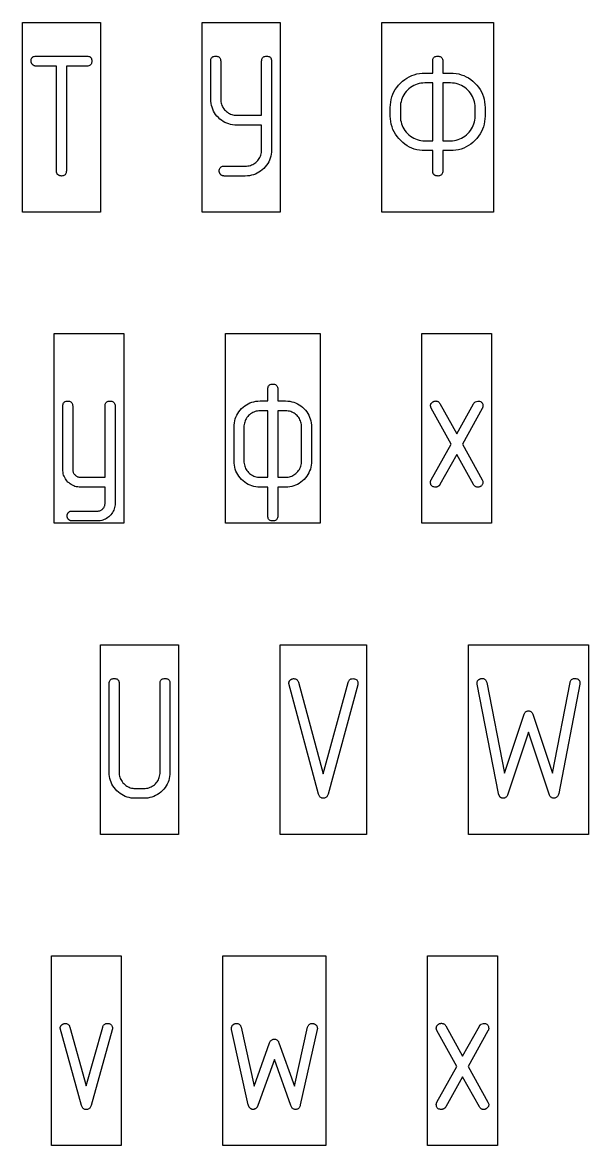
# Model space of a CAD drawing. Extents: x 0 to 347, y -110 to 9.
# Drawn here: x 199.4 to 232.2, y -56.3 to 8.9 of the extents above; entities that cross this region are included whole.
import ezdxf

# ---------------------------------------------------------------- set-up
doc = ezdxf.new("R2010")
doc.units = 0
for name, color, linetype in [('GOST_FRAME', 4, 'CONTINUOUS'), ('GOST_LAT_LOW', 6, 'CONTINUOUS'), ('GOST_LAT_UP', 5, 'CONTINUOUS'), ('GOST_LOWER', 1, 'CONTINUOUS'), ('GOST_UPPER', 7, 'CONTINUOUS')]:
    doc.layers.add(name, color=color, linetype=linetype)

msp = doc.modelspace()

# ---------------------------------------------------------------- linework, layer by layer
at = {"layer": 'GOST_FRAME'}
for points in [[(199.3721, 8.9083), (203.8937, 8.9083), (203.8937, -2.0917), (199.3721, -2.0917)], [(209.7907, 8.9083), (214.3123, 8.9083), (214.3123, -2.0917), (209.7907, -2.0917)], [(220.201, 8.9083), (226.691, 8.9083), (226.691, -2.0917), (220.201, -2.0917)], [(201.211, -9.1448), (205.2425, -9.1448), (205.2425, -20.1448), (201.211, -20.1448)], [(211.1395, -9.1448), (216.6329, -9.1448), (216.6329, -20.1448), (211.1395, -20.1448)], [(222.5299, -9.1448), (226.5721, -9.1448), (226.5721, -20.1448), (222.5299, -20.1448)], [(203.902, -27.198), (208.4236, -27.198), (208.4236, -38.198), (203.902, -38.198)], [(214.3123, -27.198), (219.3239, -27.198), (219.3239, -38.198), (214.3123, -38.198)], [(225.227, -27.198), (232.1927, -27.198), (232.1927, -38.198), (225.227, -38.198)], [(201.0565, -45.2511), (205.088, -45.2511), (205.088, -56.2511), (201.0565, -56.2511)], [(210.9844, -45.2511), (216.9705, -45.2511), (216.9705, -56.2511), (210.9844, -56.2511)], [(222.8654, -45.2511), (226.9076, -45.2511), (226.9076, -56.2511), (222.8654, -56.2511)]]:
    msp.add_lwpolyline(points, close=True, dxfattribs=at)
at = {"layer": 'GOST_LAT_LOW'}
for points in [[(204.5714, -49.5332), (203.3505, -53.9269), (203.3342, -53.9727), (203.3153, -54.0136), (203.2937, -54.0498), (203.2694, -54.0811), (203.2425, -54.1076), (203.213, -54.1292), (203.1807, -54.1461), (203.1458, -54.1581), (203.1083, -54.1654), (203.0681, -54.1678), (203.028, -54.1654), (202.9907, -54.1581), (202.9562, -54.1461), (202.9246, -54.1292), (202.8958, -54.1076), (202.8698, -54.0811), (202.8466, -54.0498), (202.8262, -54.0136), (202.8087, -53.9727), (202.794, -53.9269), (201.5565, -49.4419), (201.5574, -49.4205), (201.5601, -49.3997), (201.5647, -49.3793), (201.5711, -49.3595), (201.5793, -49.3401), (201.5894, -49.3213), (201.6012, -49.3029), (201.615, -49.285), (201.6305, -49.2677), (201.6478, -49.2508), (201.6663, -49.235), (201.685, -49.2209), (201.7042, -49.2085), (201.7236, -49.1977), (201.7434, -49.1885), (201.7635, -49.1811), (201.7839, -49.1752), (201.8047, -49.1711), (201.8257, -49.1686), (201.8472, -49.1678), (201.8888, -49.1699), (201.9272, -49.1764), (201.9625, -49.1872), (201.9947, -49.2023), (202.0237, -49.2218), (202.0495, -49.2455), (202.0722, -49.2736), (202.0917, -49.306), (202.1081, -49.3427), (202.1213, -49.3837), (203.0681, -52.7807), (204.0233, -49.3837), (204.0364, -49.3427), (204.0525, -49.306), (204.0716, -49.2736), (204.0937, -49.2455), (204.1188, -49.2218), (204.1468, -49.2023), (204.1779, -49.1872), (204.212, -49.1764), (204.249, -49.1699), (204.289, -49.1678), (204.3458, -49.1706), (204.3967, -49.1791), (204.4415, -49.1932), (204.4804, -49.213), (204.5133, -49.2384), (204.5402, -49.2694), (204.5611, -49.3061), (204.5761, -49.3485), (204.585, -49.3965), (204.588, -49.4502), (204.5879, -49.4615), (204.5874, -49.4721), (204.5865, -49.4821), (204.5854, -49.4914), (204.5839, -49.5), (204.5821, -49.508), (204.5799, -49.5153), (204.5774, -49.5219), (204.5746, -49.5279)], [(216.4684, -49.5166), (215.4801, -53.8937), (215.4669, -53.9442), (215.4505, -53.9894), (215.431, -54.0292), (215.4083, -54.0638), (215.3825, -54.093), (215.3535, -54.1169), (215.3213, -54.1355), (215.286, -54.1488), (215.2476, -54.1568), (215.206, -54.1595), (215.1689, -54.1571), (215.1339, -54.1502), (215.1011, -54.1385), (215.0704, -54.1223), (215.0419, -54.1013), (215.0156, -54.0757), (214.9914, -54.0455), (214.9694, -54.0106), (214.9496, -53.9711), (214.9319, -53.9269), (213.9767, -51.2525), (213.0216, -53.9269), (213.0145, -53.9466), (213.0063, -53.9658), (212.9972, -53.9845), (212.987, -54.0027), (212.9759, -54.0203), (212.9638, -54.0375), (212.9507, -54.0542), (212.9365, -54.0704), (212.9214, -54.0861), (212.9053, -54.1013), (212.8932, -54.1094), (212.8801, -54.1169), (212.8659, -54.124), (212.8508, -54.1306), (212.8347, -54.1366), (212.8176, -54.1422), (212.7995, -54.1473), (212.7804, -54.1518), (212.7603, -54.1559), (212.7392, -54.1595), (212.7242, -54.1588), (212.709, -54.1566), (212.6936, -54.1531), (212.6781, -54.1482), (212.6624, -54.1418), (212.6465, -54.1341), (212.6305, -54.1249), (212.6143, -54.1143), (212.5979, -54.1023), (212.5814, -54.0889), (212.5653, -54.0742), (212.5502, -54.0585), (212.536, -54.0417), (212.5229, -54.0238), (212.5108, -54.0048), (212.4997, -53.9847), (212.4895, -53.9636), (212.4804, -53.9414), (212.4723, -53.9181), (212.4651, -53.8937), (211.485, -49.5166), (211.4844, -49.4826), (211.4857, -49.4503), (211.489, -49.4198), (211.4944, -49.391), (211.5017, -49.364), (211.511, -49.3387), (211.5223, -49.3152), (211.5355, -49.2934), (211.5508, -49.2733), (211.5681, -49.255), (211.5866, -49.2384), (211.6056, -49.2236), (211.6252, -49.2105), (211.6452, -49.1992), (211.6657, -49.1896), (211.6867, -49.1817), (211.7082, -49.1756), (211.7302, -49.1713), (211.7527, -49.1686), (211.7757, -49.1678), (211.8189, -49.17), (211.8585, -49.1767), (211.8946, -49.188), (211.9272, -49.2037), (211.9564, -49.2238), (211.9821, -49.2485), (212.0042, -49.2777), (212.0229, -49.3113), (212.0381, -49.3494), (212.0498, -49.392), (212.814, -52.7973), (213.7027, -50.2973), (213.7203, -50.2547), (213.7402, -50.2166), (213.7622, -50.183), (213.7864, -50.1538), (213.8127, -50.1292), (213.8412, -50.109), (213.8718, -50.0933), (213.9047, -50.0821), (213.9396, -50.0753), (213.9767, -50.0731), (214.0138, -50.0753), (214.0485, -50.0821), (214.0809, -50.0933), (214.111, -50.109), (214.1387, -50.1292), (214.1641, -50.1538), (214.1872, -50.183), (214.208, -50.2166), (214.2264, -50.2547), (214.2425, -50.2973), (215.1395, -52.7973), (215.9037, -49.392), (215.9154, -49.3494), (215.9306, -49.3113), (215.9493, -49.2777), (215.9714, -49.2485), (215.9971, -49.2238), (216.0262, -49.2037), (216.0589, -49.188), (216.095, -49.1767), (216.1346, -49.17), (216.1777, -49.1678), (216.2022, -49.1686), (216.2256, -49.1711), (216.248, -49.1752), (216.2694, -49.1811), (216.2899, -49.1885), (216.3093, -49.1977), (216.3277, -49.2085), (216.3452, -49.2209), (216.3616, -49.235), (216.3771, -49.2508), (216.3974, -49.2684), (216.4153, -49.288), (216.4306, -49.3096), (216.4435, -49.3332), (216.4539, -49.3588), (216.4618, -49.3864), (216.4672, -49.4159), (216.4701, -49.4475), (216.4705, -49.4811)], [(226.314, -54.0764), (226.2969, -54.0922), (226.2791, -54.1063), (226.2604, -54.1188), (226.2409, -54.1296), (226.2205, -54.1387), (226.1993, -54.1462), (226.1773, -54.152), (226.1545, -54.1561), (226.1308, -54.1586), (226.1063, -54.1595), (226.0755, -54.158), (226.0462, -54.1535), (226.0184, -54.146), (225.992, -54.1355), (225.9672, -54.1221), (225.9439, -54.1056), (225.922, -54.0862), (225.9017, -54.0638), (225.8828, -54.0384), (225.8654, -54.01), (224.8854, -52.2575), (223.9136, -54.01), (223.9082, -54.0214), (223.9018, -54.0326), (223.8946, -54.0434), (223.8864, -54.0538), (223.8773, -54.064), (223.8673, -54.0738), (223.8564, -54.0832), (223.8445, -54.0924), (223.8318, -54.1012), (223.8181, -54.1096), (223.8039, -54.1176), (223.7897, -54.1249), (223.7754, -54.1316), (223.761, -54.1375), (223.7465, -54.1429), (223.7319, -54.1475), (223.7172, -54.1515), (223.7025, -54.1548), (223.6877, -54.1575), (223.6728, -54.1595), (223.6144, -54.1566), (223.5621, -54.1482), (223.516, -54.1341), (223.4761, -54.1143), (223.4423, -54.0889), (223.4146, -54.0578), (223.3931, -54.0211), (223.3777, -53.9787), (223.3685, -53.9307), (223.3654, -53.8771), (223.3659, -53.8622), (223.3671, -53.8475), (223.3692, -53.833), (223.3721, -53.8186), (223.3758, -53.8044), (223.3804, -53.7904), (223.3858, -53.7765), (223.392, -53.7628), (223.3991, -53.7493), (223.407, -53.7359), (224.5615, -51.6678), (223.407, -49.5831), (223.3654, -49.4419), (223.3664, -49.4189), (223.3691, -49.3967), (223.3737, -49.3751), (223.3801, -49.3542), (223.3883, -49.3339), (223.3983, -49.3143), (223.4102, -49.2953), (223.4239, -49.2771), (223.4395, -49.2595), (223.4568, -49.2425), (223.4754, -49.2267), (223.4947, -49.2126), (223.5146, -49.2002), (223.5352, -49.1894), (223.5565, -49.1802), (223.5784, -49.1728), (223.601, -49.1669), (223.6243, -49.1628), (223.6482, -49.1603), (223.6728, -49.1595), (223.7036, -49.161), (223.7329, -49.1654), (223.7607, -49.1729), (223.787, -49.1834), (223.8119, -49.1968), (223.8352, -49.2133), (223.8571, -49.2327), (223.8774, -49.2551), (223.8963, -49.2806), (223.9136, -49.309), (224.8854, -51.0698), (225.8654, -49.3173), (225.8709, -49.3072), (225.8774, -49.297), (225.8849, -49.2866), (225.8934, -49.2761), (225.9028, -49.2654), (225.9133, -49.2545), (225.9248, -49.2434), (225.9372, -49.2322), (225.9507, -49.2208), (225.9651, -49.2093), (226.1063, -49.1678), (226.1631, -49.1706), (226.214, -49.1791), (226.2588, -49.1932), (226.2977, -49.213), (226.3306, -49.2384), (226.3575, -49.2694), (226.3784, -49.3061), (226.3934, -49.3485), (226.4023, -49.3965), (226.4053, -49.4502), (226.4049, -49.465), (226.4037, -49.4797), (226.4016, -49.4943), (226.3987, -49.5086), (226.3949, -49.5228), (226.3904, -49.5369), (226.385, -49.5507), (226.3787, -49.5645), (226.3717, -49.578), (226.3638, -49.5914), (225.2176, -51.6595), (226.3638, -53.7359), (226.3827, -53.7737), (226.3963, -53.8106), (226.4047, -53.8468), (226.4076, -53.8821), (226.4053, -53.9165), (226.3977, -53.9502), (226.3847, -53.983), (226.3664, -54.015), (226.3429, -54.0461)]]:
    msp.add_lwpolyline(points, close=True, dxfattribs=at)
at = {"layer": 'GOST_LAT_UP'}
for points in [[(206.4037, -36.1063), (205.9136, -36.1063), (205.7908, -36.1019), (205.6716, -36.0885), (205.5559, -36.0663), (205.4439, -36.0352), (205.3353, -35.9952), (205.2304, -35.9463), (205.129, -35.8886), (205.0312, -35.8219), (204.937, -35.7464), (204.8463, -35.662), (204.7619, -35.5713), (204.6864, -35.4771), (204.6197, -35.3793), (204.562, -35.2779), (204.5131, -35.173), (204.4731, -35.0645), (204.442, -34.9524), (204.4198, -34.8367), (204.4064, -34.7175), (204.402, -34.5947), (204.402, -29.4369), (204.4049, -29.3832), (204.4136, -29.3352), (204.4282, -29.2929), (204.4485, -29.2561), (204.4747, -29.2251), (204.5066, -29.1997), (204.5444, -29.1799), (204.588, -29.1658), (204.6375, -29.1573), (204.6927, -29.1545), (204.7463, -29.1573), (204.7944, -29.1658), (204.8367, -29.1799), (204.8734, -29.1997), (204.9045, -29.2251), (204.9299, -29.2561), (204.9497, -29.2929), (204.9638, -29.3352), (204.9723, -29.3832), (204.9751, -29.4369), (204.9751, -34.5947), (204.9779, -34.6701), (204.9862, -34.7434), (205.0001, -34.8146), (205.0196, -34.8837), (205.0446, -34.9508), (205.0752, -35.0158), (205.1114, -35.0787), (205.1532, -35.1395), (205.2005, -35.1983), (205.2533, -35.255), (205.31, -35.3078), (205.3688, -35.3551), (205.4296, -35.3969), (205.4925, -35.4331), (205.5575, -35.4637), (205.6246, -35.4887), (205.6937, -35.5082), (205.765, -35.5221), (205.8382, -35.5304), (205.9136, -35.5332), (206.4037, -35.5332), (206.4821, -35.5305), (206.5581, -35.5224), (206.6316, -35.5089), (206.7027, -35.49), (206.7712, -35.4657), (206.8372, -35.436), (206.9007, -35.401), (206.9618, -35.3605), (207.0203, -35.3146), (207.0764, -35.2633), (207.1285, -35.208), (207.1751, -35.1502), (207.2162, -35.0897), (207.2518, -35.0267), (207.282, -34.9612), (207.3066, -34.893), (207.3258, -34.8223), (207.3395, -34.749), (207.3478, -34.6731), (207.3505, -34.5947), (207.3505, -29.4369), (207.3534, -29.3832), (207.3621, -29.3352), (207.3767, -29.2929), (207.397, -29.2561), (207.4232, -29.2251), (207.4551, -29.1997), (207.4929, -29.1799), (207.5365, -29.1658), (207.586, -29.1573), (207.6412, -29.1545), (207.6949, -29.1573), (207.7429, -29.1658), (207.7852, -29.1799), (207.8219, -29.1997), (207.853, -29.2251), (207.8784, -29.2561), (207.8982, -29.2929), (207.9123, -29.3352), (207.9208, -29.3832), (207.9236, -29.4369), (207.9236, -34.5947), (207.9191, -34.719), (207.9058, -34.8395), (207.8836, -34.9562), (207.8525, -35.0691), (207.8125, -35.1782), (207.7636, -35.2834), (207.7059, -35.3848), (207.6392, -35.4824), (207.5637, -35.5762), (207.4792, -35.6661), (207.3885, -35.7498), (207.294, -35.8246), (207.1958, -35.8906), (207.0939, -35.9478), (206.9882, -35.9963), (206.8787, -36.0359), (206.7656, -36.0667), (206.6487, -36.0887), (206.528, -36.1019)], [(218.8073, -29.5199), (217.088, -35.8571), (217.0733, -35.9045), (217.0558, -35.9468), (217.0355, -35.9842), (217.0123, -36.0166), (216.9863, -36.044), (216.9575, -36.0664), (216.9258, -36.0839), (216.8914, -36.0963), (216.8541, -36.1038), (216.814, -36.1063), (216.7738, -36.1038), (216.7365, -36.0963), (216.7021, -36.0839), (216.6704, -36.0664), (216.6416, -36.044), (216.6156, -36.0166), (216.5924, -35.9842), (216.5721, -35.9468), (216.5546, -35.9045), (216.5399, -35.8571), (214.8123, -29.4452), (214.8132, -29.4223), (214.8158, -29.4), (214.8201, -29.3784), (214.8262, -29.3575), (214.8341, -29.3372), (214.8437, -29.3176), (214.855, -29.2987), (214.8681, -29.2804), (214.8829, -29.2628), (214.8995, -29.2458), (214.9172, -29.2301), (214.9355, -29.2159), (214.9544, -29.2035), (214.9739, -29.1927), (214.994, -29.1836), (215.0146, -29.1761), (215.0358, -29.1703), (215.0576, -29.1661), (215.08, -29.1636), (215.103, -29.1628), (215.1401, -29.1649), (215.1751, -29.1711), (215.2079, -29.1815), (215.2385, -29.196), (215.267, -29.2147), (215.2934, -29.2375), (215.3175, -29.2645), (215.3395, -29.2957), (215.3594, -29.331), (215.3771, -29.3704), (216.814, -34.686), (218.2591, -29.3787), (218.2723, -29.3377), (218.2884, -29.301), (218.3075, -29.2686), (218.3296, -29.2405), (218.3547, -29.2168), (218.3827, -29.1973), (218.4138, -29.1822), (218.4478, -29.1714), (218.4849, -29.165), (218.5249, -29.1628), (218.5817, -29.1656), (218.6326, -29.1741), (218.6774, -29.1882), (218.7163, -29.208), (218.7492, -29.2334), (218.7761, -29.2645), (218.797, -29.3012), (218.812, -29.3435), (218.8209, -29.3915), (218.8239, -29.4452)], [(231.6844, -29.4867), (230.4635, -35.8322), (230.4532, -35.8783), (230.4392, -35.9203), (230.4213, -35.9581), (230.3997, -35.9917), (230.3742, -36.0212), (230.3449, -36.0465), (230.3117, -36.0677), (230.2748, -36.0847), (230.234, -36.0976), (230.1894, -36.1063), (230.1507, -36.104), (230.1146, -36.097), (230.081, -36.0854), (230.0498, -36.0691), (230.0212, -36.0482), (229.995, -36.0226), (229.9713, -35.9924), (229.9502, -35.9575), (229.9315, -35.9179), (229.9153, -35.8738), (228.711, -32.2691), (227.515, -35.8738), (227.4973, -35.9179), (227.4774, -35.9575), (227.4554, -35.9924), (227.4312, -36.0226), (227.4049, -36.0482), (227.3764, -36.0691), (227.3458, -36.0854), (227.313, -36.097), (227.278, -36.104), (227.2409, -36.1063), (227.2242, -36.1056), (227.2073, -36.1037), (227.1903, -36.1003), (227.1731, -36.0957), (227.1557, -36.0897), (227.1382, -36.0824), (227.1205, -36.0738), (227.1027, -36.0638), (227.0846, -36.0525), (227.0664, -36.0399), (227.055, -36.0243), (227.0439, -36.0076), (227.0331, -35.9898), (227.0226, -35.9708), (227.0125, -35.9506), (227.0027, -35.9292), (226.9932, -35.9067), (226.9841, -35.8831), (226.9752, -35.8582), (226.9668, -35.8322), (225.7292, -29.4867), (225.727, -29.4543), (225.7271, -29.4236), (225.7294, -29.3945), (225.7339, -29.3671), (225.7407, -29.3414), (225.7497, -29.3173), (225.7609, -29.2949), (225.7744, -29.2741), (225.7902, -29.255), (225.8081, -29.2375), (225.8274, -29.2218), (225.8468, -29.2076), (225.8666, -29.1952), (225.8865, -29.1844), (225.9068, -29.1752), (225.9272, -29.1678), (225.948, -29.162), (225.9689, -29.1578), (225.9902, -29.1553), (226.0116, -29.1545), (226.0563, -29.1568), (226.0973, -29.1638), (226.1347, -29.1754), (226.1684, -29.1917), (226.1985, -29.2126), (226.2249, -29.2382), (226.2477, -29.2684), (226.2668, -29.3033), (226.2822, -29.3429), (226.294, -29.387), (227.3156, -34.6528), (228.4369, -31.2724), (228.4546, -31.2267), (228.4744, -31.1857), (228.4964, -31.1496), (228.5206, -31.1183), (228.5469, -31.0918), (228.5754, -31.0701), (228.6061, -31.0532), (228.6389, -31.0412), (228.6738, -31.034), (228.711, -31.0316), (228.748, -31.034), (228.7827, -31.0412), (228.8151, -31.0532), (228.8452, -31.0701), (228.8729, -31.0918), (228.8983, -31.1183), (228.9214, -31.1496), (228.9422, -31.1857), (228.9606, -31.2267), (228.9767, -31.2724), (230.1063, -34.6528), (231.1196, -29.387), (231.1314, -29.3429), (231.1468, -29.3033), (231.1659, -29.2684), (231.1887, -29.2382), (231.2151, -29.2126), (231.2452, -29.1917), (231.2789, -29.1754), (231.3163, -29.1638), (231.3573, -29.1568), (231.402, -29.1545), (231.4572, -29.1572), (231.5066, -29.1654), (231.5502, -29.1792), (231.588, -29.1983), (231.62, -29.223), (231.6462, -29.2532), (231.6665, -29.2888), (231.6811, -29.3299), (231.6898, -29.3765), (231.6927, -29.4286)]]:
    msp.add_lwpolyline(points, close=True, dxfattribs=at)
at = {"layer": 'GOST_LOWER'}
for points in [[(214.6296, -18.0532), (214.1728, -18.0532), (214.1728, -19.7226), (214.1699, -19.7778), (214.1615, -19.8272), (214.1473, -19.8708), (214.1276, -19.9086), (214.1022, -19.9406), (214.0711, -19.9668), (214.0344, -19.9871), (213.992, -20.0017), (213.944, -20.0104), (213.8904, -20.0133), (213.8351, -20.0104), (213.7857, -20.0017), (213.7421, -19.9871), (213.7043, -19.9668), (213.6723, -19.9406), (213.6462, -19.9086), (213.6258, -19.8708), (213.6113, -19.8272), (213.6026, -19.7778), (213.5997, -19.7226), (213.5997, -18.0532), (213.1512, -18.0532), (213.0268, -18.0487), (212.9063, -18.0354), (212.7896, -18.0132), (212.6767, -17.9821), (212.5677, -17.9421), (212.4625, -17.8932), (212.361, -17.8354), (212.2635, -17.7688), (212.1697, -17.6932), (212.0797, -17.6088), (211.9961, -17.5181), (211.9213, -17.4236), (211.8552, -17.3254), (211.798, -17.2234), (211.7496, -17.1177), (211.71, -17.0083), (211.6792, -16.8951), (211.6571, -16.7782), (211.6439, -16.6576), (211.6395, -16.5332), (211.6395, -14.5731), (211.6439, -14.4472), (211.657, -14.3252), (211.6788, -14.2073), (211.7093, -14.0934), (211.7485, -13.9834), (211.7965, -13.8774), (211.8532, -13.7754), (211.9186, -13.6774), (211.9927, -13.5834), (212.0756, -13.4934), (212.1648, -13.4097), (212.2581, -13.3349), (212.3555, -13.2689), (212.457, -13.2116), (212.5625, -13.1632), (212.6721, -13.1236), (212.7858, -13.0928), (212.9035, -13.0708), (213.0253, -13.0576), (213.1512, -13.0532), (213.5997, -13.0532), (213.5997, -12.3638), (213.6026, -12.3086), (213.6113, -12.2591), (213.6258, -12.2155), (213.6462, -12.1777), (213.6723, -12.1458), (213.7043, -12.1196), (213.7421, -12.0993), (213.7857, -12.0847), (213.8351, -12.076), (213.8904, -12.0731), (213.944, -12.076), (213.992, -12.0847), (214.0344, -12.0993), (214.0711, -12.1196), (214.1022, -12.1458), (214.1276, -12.1777), (214.1473, -12.2155), (214.1615, -12.2591), (214.1699, -12.3086), (214.1728, -12.3638), (214.1728, -13.0532), (214.6296, -13.0532), (214.7523, -13.0576), (214.8714, -13.0709), (214.9869, -13.0931), (215.0987, -13.1243), (215.2068, -13.1642), (215.3113, -13.2131), (215.4121, -13.2709), (215.5093, -13.3375), (215.6028, -13.4131), (215.6927, -13.4975), (215.7763, -13.5882), (215.8512, -13.6827), (215.9172, -13.7809), (215.9744, -13.8829), (216.0228, -13.9886), (216.0625, -14.098), (216.0933, -14.2112), (216.1153, -14.3281), (216.1285, -14.4487), (216.1329, -14.5731), (216.1329, -16.5332), (216.1285, -16.6561), (216.1154, -16.7754), (216.0936, -16.8913), (216.0631, -17.0037), (216.0239, -17.1125), (215.9759, -17.2179), (215.9192, -17.3199), (215.8538, -17.4183), (215.7797, -17.5132), (215.6968, -17.6047), (215.6077, -17.6899), (215.5146, -17.7661), (215.4176, -17.8334), (215.3168, -17.8917), (215.212, -17.941), (215.1033, -17.9814), (214.9907, -18.0128), (214.8743, -18.0352), (214.7539, -18.0487)], [(203.7209, -20.0133), (202.2425, -20.0133), (202.2196, -20.0124), (202.1973, -20.0096), (202.1757, -20.0051), (202.1548, -19.9987), (202.1346, -19.9904), (202.115, -19.9804), (202.096, -19.9685), (202.0777, -19.9548), (202.0601, -19.9393), (202.0432, -19.9219), (202.0274, -19.9035), (202.0133, -19.8847), (202.0008, -19.8656), (201.99, -19.8462), (201.9809, -19.8264), (201.9734, -19.8063), (201.9676, -19.7859), (201.9635, -19.7651), (201.961, -19.744), (201.9601, -19.7226), (201.9608, -19.7027), (201.9628, -19.6831), (201.9661, -19.6635), (201.9708, -19.6442), (201.9767, -19.625), (201.9841, -19.606), (201.9927, -19.5871), (202.0027, -19.5684), (202.014, -19.5499), (202.0266, -19.5316), (202.0407, -19.5142), (202.0565, -19.4987), (202.0739, -19.485), (202.093, -19.4731), (202.1138, -19.463), (202.1362, -19.4548), (202.1603, -19.4484), (202.186, -19.4439), (202.2135, -19.4411), (202.2425, -19.4402), (203.7209, -19.4402), (203.7585, -19.4389), (203.7947, -19.4349), (203.8296, -19.4282), (203.8631, -19.4189), (203.8953, -19.407), (203.9262, -19.3924), (203.9558, -19.3751), (203.9841, -19.3551), (204.011, -19.3326), (204.0365, -19.3073), (204.0602, -19.2802), (204.0814, -19.2522), (204.1001, -19.2231), (204.1163, -19.193), (204.13, -19.162), (204.1412, -19.1299), (204.1499, -19.0968), (204.1561, -19.0628), (204.1599, -19.0277), (204.1611, -18.9917), (204.1611, -18.0532), (202.7409, -18.0532), (202.6558, -18.0502), (202.5734, -18.0412), (202.4937, -18.0262), (202.4166, -18.0053), (202.3422, -17.9784), (202.2704, -17.9455), (202.2013, -17.9066), (202.1349, -17.8618), (202.0711, -17.811), (202.01, -17.7542), (201.9532, -17.693), (201.9023, -17.6292), (201.8575, -17.5628), (201.8186, -17.4937), (201.7857, -17.4219), (201.7588, -17.3475), (201.7379, -17.2704), (201.7229, -17.1907), (201.714, -17.1083), (201.711, -17.0233), (201.711, -13.3439), (201.7139, -13.2902), (201.7226, -13.2422), (201.7371, -13.1998), (201.7575, -13.1631), (201.7836, -13.1321), (201.8156, -13.1066), (201.8534, -13.0869), (201.897, -13.0728), (201.9464, -13.0643), (202.0017, -13.0615), (202.0553, -13.0643), (202.1033, -13.0728), (202.1457, -13.0869), (202.1824, -13.1066), (202.2135, -13.1321), (202.2389, -13.1631), (202.2586, -13.1998), (202.2728, -13.2422), (202.2812, -13.2902), (202.2841, -13.3439), (202.2841, -17.0233), (202.2854, -17.0609), (202.2895, -17.0973), (202.2964, -17.1326), (202.306, -17.1668), (202.3183, -17.1998), (202.3334, -17.2316), (202.3512, -17.2622), (202.3718, -17.2917), (202.3951, -17.32), (202.4211, -17.3472), (202.449, -17.3724), (202.4777, -17.395), (202.5074, -17.415), (202.538, -17.4322), (202.5696, -17.4468), (202.602, -17.4588), (202.6353, -17.4681), (202.6696, -17.4748), (202.7048, -17.4787), (202.7409, -17.4801), (204.1611, -17.4801), (204.1611, -13.3439), (204.164, -13.2902), (204.1728, -13.2422), (204.1873, -13.1998), (204.2076, -13.1631), (204.2338, -13.1321), (204.2658, -13.1066), (204.3036, -13.0869), (204.3472, -13.0728), (204.3966, -13.0643), (204.4518, -13.0615), (204.5071, -13.0643), (204.5565, -13.0728), (204.6001, -13.0869), (204.6379, -13.1066), (204.6699, -13.1321), (204.696, -13.1631), (204.7164, -13.1998), (204.7309, -13.2422), (204.7396, -13.2902), (204.7425, -13.3439), (204.7425, -18.9917), (204.7395, -19.0752), (204.7306, -19.1561), (204.7156, -19.2346), (204.6947, -19.3106), (204.6678, -19.3841), (204.6349, -19.4551), (204.596, -19.5237), (204.5512, -19.5897), (204.5003, -19.6532), (204.4435, -19.7143), (204.3825, -19.7711), (204.3189, -19.8219), (204.2529, -19.8668), (204.1844, -19.9056), (204.1134, -19.9385), (204.0399, -19.9654), (203.9639, -19.9864), (203.8854, -20.0013), (203.8044, -20.0103)], [(213.5997, -13.6262), (213.1512, -13.6262), (213.0743, -13.629), (212.9997, -13.6374), (212.9274, -13.6513), (212.8575, -13.6708), (212.7899, -13.6958), (212.7246, -13.7264), (212.6616, -13.7626), (212.601, -13.8043), (212.5427, -13.8516), (212.4867, -13.9045), (212.4346, -13.9613), (212.388, -14.0203), (212.3469, -14.0815), (212.3113, -14.145), (212.2811, -14.2108), (212.2565, -14.2787), (212.2373, -14.349), (212.2236, -14.4214), (212.2154, -14.4961), (212.2126, -14.5731), (212.2126, -16.5332), (212.2153, -16.6117), (212.2234, -16.6877), (212.2369, -16.7612), (212.2558, -16.8322), (212.2801, -16.9007), (212.3098, -16.9668), (212.3449, -17.0303), (212.3854, -17.0914), (212.4313, -17.1499), (212.4826, -17.206), (212.5378, -17.2581), (212.5957, -17.3047), (212.6561, -17.3458), (212.7191, -17.3814), (212.7847, -17.4115), (212.8528, -17.4362), (212.9235, -17.4554), (212.9968, -17.4691), (213.0727, -17.4773), (213.1512, -17.4801), (213.5997, -17.4801)], [(215.5598, -14.5731), (215.5571, -14.4946), (215.549, -14.4186), (215.5355, -14.3451), (215.5166, -14.2741), (215.4923, -14.2056), (215.4626, -14.1395), (215.4275, -14.076), (215.387, -14.015), (215.3412, -13.9564), (215.2899, -13.9003), (215.2347, -13.8483), (215.1771, -13.8017), (215.1171, -13.7605), (215.0547, -13.7249), (214.9898, -13.6948), (214.9226, -13.6701), (214.8529, -13.6509), (214.7809, -13.6372), (214.7064, -13.629), (214.6296, -13.6262), (214.1728, -13.6262), (214.1728, -17.4801), (214.6296, -17.4801), (214.7049, -17.4773), (214.7781, -17.4689), (214.8491, -17.455), (214.9179, -17.4355), (214.9846, -17.4105), (215.0492, -17.3799), (215.1115, -17.3437), (215.1718, -17.302), (215.2298, -17.2547), (215.2857, -17.2018), (215.3378, -17.1451), (215.3844, -17.086), (215.4255, -17.0248), (215.4611, -16.9613), (215.4913, -16.8956), (215.5159, -16.8276), (215.5351, -16.7574), (215.5488, -16.6849), (215.5571, -16.6102), (215.5598, -16.5332)], [(225.9784, -17.9701), (225.9614, -17.9859), (225.9435, -18), (225.9248, -18.0125), (225.9053, -18.0233), (225.885, -18.0324), (225.8638, -18.0399), (225.8418, -18.0457), (225.8189, -18.0498), (225.7953, -18.0523), (225.7708, -18.0532), (225.74, -18.0517), (225.7106, -18.0472), (225.6828, -18.0397), (225.6565, -18.0292), (225.6316, -18.0158), (225.6083, -17.9993), (225.5865, -17.9799), (225.5661, -17.9575), (225.5473, -17.9321), (225.5299, -17.9037), (224.5498, -16.1512), (223.5781, -17.9037), (223.5726, -17.9151), (223.5663, -17.9262), (223.559, -17.937), (223.5508, -17.9475), (223.5417, -17.9576), (223.5317, -17.9674), (223.5208, -17.9769), (223.509, -17.986), (223.4962, -17.9949), (223.4826, -18.0033), (223.4684, -18.0113), (223.4542, -18.0186), (223.4398, -18.0252), (223.4254, -18.0312), (223.4109, -18.0365), (223.3963, -18.0412), (223.3817, -18.0452), (223.3669, -18.0485), (223.3521, -18.0512), (223.3372, -18.0532), (223.2788, -18.0503), (223.2266, -18.0419), (223.1805, -18.0277), (223.1405, -18.008), (223.1067, -17.9826), (223.0791, -17.9515), (223.0576, -17.9148), (223.0422, -17.8724), (223.033, -17.8244), (223.0299, -17.7708), (223.0303, -17.7559), (223.0316, -17.7412), (223.0336, -17.7267), (223.0365, -17.7123), (223.0403, -17.6981), (223.0449, -17.6841), (223.0502, -17.6702), (223.0565, -17.6565), (223.0635, -17.6429), (223.0714, -17.6296), (224.2259, -15.5615), (223.0714, -13.4767), (223.0299, -13.3355), (223.0308, -13.3126), (223.0336, -13.2904), (223.0381, -13.2688), (223.0445, -13.2478), (223.0527, -13.2276), (223.0628, -13.208), (223.0747, -13.189), (223.0884, -13.1708), (223.1039, -13.1532), (223.1213, -13.1362), (223.1399, -13.1204), (223.1591, -13.1063), (223.1791, -13.0939), (223.1997, -13.0831), (223.2209, -13.0739), (223.2429, -13.0664), (223.2654, -13.0606), (223.2887, -13.0565), (223.3126, -13.054), (223.3372, -13.0532), (223.368, -13.0547), (223.3973, -13.0591), (223.4252, -13.0666), (223.4515, -13.0771), (223.4763, -13.0905), (223.4997, -13.107), (223.5215, -13.1264), (223.5419, -13.1488), (223.5607, -13.1743), (223.5781, -13.2027), (224.5498, -14.9635), (225.5299, -13.211), (225.5354, -13.2009), (225.5419, -13.1907), (225.5493, -13.1803), (225.5578, -13.1698), (225.5673, -13.1591), (225.5777, -13.1482), (225.5892, -13.1371), (225.6017, -13.1259), (225.6151, -13.1145), (225.6296, -13.103), (225.7708, -13.0615), (225.8276, -13.0643), (225.8784, -13.0728), (225.9233, -13.0869), (225.9621, -13.1066), (225.995, -13.1321), (226.0219, -13.1631), (226.0429, -13.1998), (226.0578, -13.2422), (226.0668, -13.2902), (226.0698, -13.3439), (226.0694, -13.3587), (226.0681, -13.3734), (226.066, -13.388), (226.0631, -13.4023), (226.0594, -13.4165), (226.0548, -13.4306), (226.0494, -13.4444), (226.0432, -13.4581), (226.0361, -13.4717), (226.0282, -13.485), (224.8821, -15.5532), (226.0282, -17.6296), (226.0472, -17.6674), (226.0608, -17.7043), (226.0691, -17.7404), (226.0721, -17.7757), (226.0698, -17.8102), (226.0621, -17.8439), (226.0492, -17.8767), (226.0309, -17.9086), (226.0073, -17.9398)]]:
    msp.add_lwpolyline(points, close=True, dxfattribs=at)
at = {"layer": 'GOST_UPPER'}
for points in [[(203.1113, 6.3787), (201.9153, 6.3787), (201.9153, 0.2907), (201.9125, 0.2355), (201.904, 0.186), (201.8899, 0.1424), (201.8701, 0.1047), (201.8447, 0.0727), (201.8136, 0.0465), (201.7769, 0.0262), (201.7346, 0.0116), (201.6865, 0.0029), (201.6329, 0), (201.6115, 0.0007), (201.5904, 0.0027), (201.5696, 0.006), (201.5492, 0.0106), (201.5291, 0.0166), (201.5093, 0.0239), (201.4899, 0.0326), (201.4708, 0.0425), (201.452, 0.0538), (201.4336, 0.0664), (201.4162, 0.0806), (201.4007, 0.0967), (201.387, 0.1145), (201.3751, 0.1342), (201.365, 0.1557), (201.3568, 0.1791), (201.3504, 0.2042), (201.3458, 0.2312), (201.3431, 0.26), (201.3422, 0.2907), (201.3422, 6.3787), (200.1628, 6.3787), (200.1368, 6.3796), (200.1118, 6.3822), (200.0879, 6.3866), (200.0651, 6.3927), (200.0434, 6.4005), (200.0228, 6.4101), (200.0032, 6.4215), (199.9847, 6.4346), (199.9673, 6.4494), (199.951, 6.4659), (199.936, 6.4837), (199.9226, 6.502), (199.9108, 6.5209), (199.9005, 6.5404), (199.8918, 6.5604), (199.8847, 6.5811), (199.8792, 6.6023), (199.8752, 6.6241), (199.8729, 6.6465), (199.8721, 6.6694), (199.875, 6.7231), (199.8837, 6.7711), (199.8983, 6.8135), (199.9186, 6.8502), (199.9448, 6.8812), (199.9767, 6.9066), (200.0145, 6.9264), (200.0581, 6.9405), (200.1076, 6.949), (200.1628, 6.9518), (203.1113, 6.9518), (203.165, 6.949), (203.213, 6.9405), (203.2553, 6.9264), (203.292, 6.9066), (203.3231, 6.8812), (203.3485, 6.8502), (203.3683, 6.8135), (203.3824, 6.7711), (203.3909, 6.7231), (203.3937, 6.6694), (203.3909, 6.6142), (203.3824, 6.5648), (203.3683, 6.5212), (203.3485, 6.4834), (203.3231, 6.4514), (203.292, 6.4252), (203.2553, 6.4049), (203.213, 6.3904), (203.165, 6.3816)], [(212.2924, 0), (211.0714, 0), (211.0454, 0.0009), (211.0204, 0.0035), (210.9966, 0.0078), (210.9738, 0.014), (210.952, 0.0218), (210.9314, 0.0314), (210.9118, 0.0427), (210.8934, 0.0558), (210.876, 0.0706), (210.8596, 0.0872), (210.8446, 0.1049), (210.8312, 0.1233), (210.8194, 0.1422), (210.8091, 0.1616), (210.8005, 0.1817), (210.7934, 0.2023), (210.7878, 0.2235), (210.7839, 0.2453), (210.7815, 0.2677), (210.7807, 0.2907), (210.7836, 0.3444), (210.7924, 0.3924), (210.8069, 0.4347), (210.8272, 0.4714), (210.8534, 0.5025), (210.8854, 0.5279), (210.9232, 0.5477), (210.9668, 0.5618), (211.0162, 0.5703), (211.0714, 0.5731), (212.2924, 0.5731), (212.3708, 0.5758), (212.4468, 0.5839), (212.5203, 0.5974), (212.5914, 0.6163), (212.6599, 0.6406), (212.7259, 0.6703), (212.7895, 0.7054), (212.8505, 0.7458), (212.9091, 0.7917), (212.9651, 0.843), (213.0172, 0.8983), (213.0638, 0.9561), (213.1049, 1.0166), (213.1405, 1.0796), (213.1707, 1.1451), (213.1953, 1.2133), (213.2145, 1.284), (213.2282, 1.3573), (213.2365, 1.4332), (213.2392, 1.5116), (213.2392, 2.9485), (211.8023, 2.9485), (211.678, 2.9529), (211.5575, 2.9661), (211.4408, 2.9881), (211.3279, 3.0189), (211.2189, 3.0586), (211.1136, 3.107), (211.0122, 3.1642), (210.9146, 3.2302), (210.8208, 3.3051), (210.7309, 3.3887), (210.6473, 3.4787), (210.5724, 3.5724), (210.5064, 3.67), (210.4492, 3.7714), (210.4007, 3.8767), (210.3611, 3.9857), (210.3303, 4.0986), (210.3083, 4.2153), (210.2951, 4.3358), (210.2907, 4.4601), (210.2907, 6.6694), (210.2936, 6.7231), (210.3023, 6.7711), (210.3169, 6.8135), (210.3372, 6.8502), (210.3634, 6.8812), (210.3953, 6.9066), (210.4331, 6.9264), (210.4767, 6.9405), (210.5262, 6.949), (210.5814, 6.9518), (210.635, 6.949), (210.6831, 6.9405), (210.7254, 6.9264), (210.7621, 6.9066), (210.7932, 6.8812), (210.8186, 6.8502), (210.8384, 6.8135), (210.8525, 6.7711), (210.861, 6.7231), (210.8638, 6.6694), (210.8638, 4.4601), (210.8665, 4.3817), (210.8748, 4.3058), (210.8885, 4.2325), (210.9076, 4.1618), (210.9323, 4.0936), (210.9625, 4.0281), (210.9981, 3.9651), (211.0392, 3.9047), (211.0858, 3.8468), (211.1379, 3.7915), (211.1939, 3.7402), (211.2522, 3.6944), (211.3128, 3.6539), (211.3757, 3.6188), (211.441, 3.5891), (211.5086, 3.5648), (211.5786, 3.5459), (211.6508, 3.5324), (211.7254, 3.5243), (211.8023, 3.5216), (213.2392, 3.5216), (213.2392, 6.6694), (213.2421, 6.7231), (213.2508, 6.7711), (213.2654, 6.8135), (213.2857, 6.8502), (213.3119, 6.8812), (213.3439, 6.9066), (213.3816, 6.9264), (213.4252, 6.9405), (213.4747, 6.949), (213.5299, 6.9518), (213.5836, 6.949), (213.6316, 6.9405), (213.6739, 6.9264), (213.7106, 6.9066), (213.7417, 6.8812), (213.7671, 6.8502), (213.7869, 6.8135), (213.801, 6.7711), (213.8095, 6.7231), (213.8123, 6.6694), (213.8123, 1.5116), (213.8078, 1.3873), (213.7945, 1.2668), (213.7723, 1.1501), (213.7412, 1.0372), (213.7012, 0.9282), (213.6523, 0.8229), (213.5946, 0.7215), (213.5279, 0.6239), (213.4524, 0.5301), (213.3679, 0.4402), (213.2772, 0.3566), (213.1827, 0.2817), (213.0845, 0.2157), (212.9826, 0.1585), (212.8769, 0.11), (212.7674, 0.0704), (212.6543, 0.0396), (212.5374, 0.0176), (212.4167, 0.0044)], [(224.1811, 1.4701), (223.7409, 1.4701), (223.7409, 0.2907), (223.738, 0.2355), (223.7292, 0.186), (223.7147, 0.1424), (223.6944, 0.1047), (223.6682, 0.0727), (223.6362, 0.0465), (223.5984, 0.0262), (223.5548, 0.0116), (223.5054, 0.0029), (223.4502, 0), (223.4287, 0.0007), (223.4076, 0.0027), (223.3869, 0.006), (223.3664, 0.0106), (223.3463, 0.0166), (223.3266, 0.0239), (223.3071, 0.0326), (223.288, 0.0425), (223.2693, 0.0538), (223.2508, 0.0664), (223.2335, 0.0806), (223.2179, 0.0967), (223.2042, 0.1145), (223.1924, 0.1342), (223.1823, 0.1557), (223.1741, 0.1791), (223.1677, 0.2042), (223.1631, 0.2312), (223.1604, 0.26), (223.1595, 0.2907), (223.1595, 1.4701), (222.711, 1.4701), (222.5489, 1.4759), (222.3917, 1.4934), (222.2393, 1.5224), (222.0917, 1.5631), (221.9489, 1.6154), (221.811, 1.6794), (221.6778, 1.755), (221.5495, 1.8422), (221.426, 1.941), (221.3073, 2.0515), (221.1921, 2.1719), (221.089, 2.2973), (220.9981, 2.4277), (220.9193, 2.5631), (220.8526, 2.7035), (220.798, 2.8488), (220.7556, 2.9992), (220.7252, 3.1545), (220.7071, 3.3148), (220.701, 3.4801), (220.701, 3.9701), (220.7069, 4.1338), (220.7246, 4.2925), (220.7541, 4.4464), (220.7953, 4.5953), (220.8484, 4.7394), (220.9133, 4.8786), (220.99, 5.0128), (221.0784, 5.1422), (221.1787, 5.2667), (221.2907, 5.3862), (221.411, 5.4975), (221.5362, 5.597), (221.6662, 5.6848), (221.801, 5.761), (221.9406, 5.8254), (222.085, 5.8781), (222.2343, 5.9191), (222.3884, 5.9483), (222.5473, 5.9659), (222.711, 5.9718), (223.1595, 5.9718), (223.1595, 6.6694), (223.1624, 6.7231), (223.1711, 6.7711), (223.1856, 6.8135), (223.206, 6.8502), (223.2321, 6.8812), (223.2641, 6.9066), (223.3019, 6.9264), (223.3455, 6.9405), (223.3949, 6.949), (223.4502, 6.9518), (223.5054, 6.949), (223.5548, 6.9405), (223.5984, 6.9264), (223.6362, 6.9066), (223.6682, 6.8812), (223.6944, 6.8502), (223.7147, 6.8135), (223.7292, 6.7711), (223.738, 6.7231), (223.7409, 6.6694), (223.7409, 5.9718), (224.1811, 5.9718), (224.3478, 5.9659), (224.5093, 5.9485), (224.6654, 5.9194), (224.8163, 5.8787), (224.9618, 5.8264), (225.102, 5.7625), (225.2369, 5.6869), (225.3664, 5.5997), (225.4907, 5.5008), (225.6096, 5.3904), (225.7201, 5.2715), (225.8189, 5.1475), (225.9061, 5.0184), (225.9817, 4.8841), (226.0457, 4.7446), (226.098, 4.6), (226.1387, 4.4502), (226.1678, 4.2953), (226.1852, 4.1353), (226.191, 3.9701), (226.191, 3.4801), (226.1852, 3.3179), (226.1676, 3.1603), (226.1383, 3.0073), (226.0973, 2.8588), (226.0446, 2.7149), (225.9802, 2.5756), (225.9041, 2.4408), (225.8163, 2.3106), (225.7167, 2.185), (225.6055, 2.064), (225.4858, 1.9511), (225.3611, 1.8502), (225.2314, 1.7611), (225.0965, 1.6839), (224.9566, 1.6186), (224.8116, 1.5651), (224.6616, 1.5235), (224.5065, 1.4939), (224.3463, 1.476)], [(223.1595, 5.3987), (222.711, 5.3987), (222.5932, 5.3945), (222.4791, 5.3821), (222.3686, 5.3613), (222.2618, 5.3322), (222.1586, 5.2949), (222.0591, 5.2492), (221.9633, 5.1952), (221.8711, 5.1329), (221.7826, 5.0623), (221.6977, 4.9834), (221.6188, 4.8985), (221.5482, 4.81), (221.4859, 4.7178), (221.4319, 4.6219), (221.3862, 4.5224), (221.3488, 4.4193), (221.3198, 4.3125), (221.299, 4.202), (221.2865, 4.0879), (221.2824, 3.9701), (221.2824, 3.4801), (221.2865, 3.3623), (221.299, 3.248), (221.3198, 3.1373), (221.3488, 3.0302), (221.3862, 2.9267), (221.4319, 2.8267), (221.4859, 2.7304), (221.5482, 2.6375), (221.6188, 2.5483), (221.6977, 2.4626), (221.7826, 2.3829), (221.8711, 2.3116), (221.9633, 2.2487), (222.0591, 2.1942), (222.1586, 2.148), (222.2618, 2.1103), (222.3686, 2.0809), (222.4791, 2.06), (222.5932, 2.0474), (222.711, 2.0432), (223.1595, 2.0432)], [(225.6179, 3.9701), (225.6137, 4.0879), (225.6012, 4.202), (225.5802, 4.3125), (225.5508, 4.4193), (225.5131, 4.5224), (225.4669, 4.6219), (225.4124, 4.7178), (225.3495, 4.81), (225.2782, 4.8985), (225.1985, 4.9834), (225.1128, 5.0623), (225.0236, 5.1329), (224.9308, 5.1952), (224.8344, 5.2492), (224.7344, 5.2949), (224.6309, 5.3322), (224.5238, 5.3613), (224.4131, 5.3821), (224.2989, 5.3945), (224.1811, 5.3987), (223.7409, 5.3987), (223.7409, 2.0432), (224.1811, 2.0432), (224.2989, 2.0474), (224.4131, 2.06), (224.5238, 2.0809), (224.6309, 2.1103), (224.7344, 2.148), (224.8344, 2.1942), (224.9308, 2.2487), (225.0236, 2.3116), (225.1128, 2.3829), (225.1985, 2.4626), (225.2782, 2.5483), (225.3495, 2.6375), (225.4124, 2.7304), (225.4669, 2.8267), (225.5131, 2.9267), (225.5508, 3.0302), (225.5802, 3.1373), (225.6012, 3.248), (225.6137, 3.3623), (225.6179, 3.4801)]]:
    msp.add_lwpolyline(points, close=True, dxfattribs=at)

doc.saveas('drawing.dxf')
